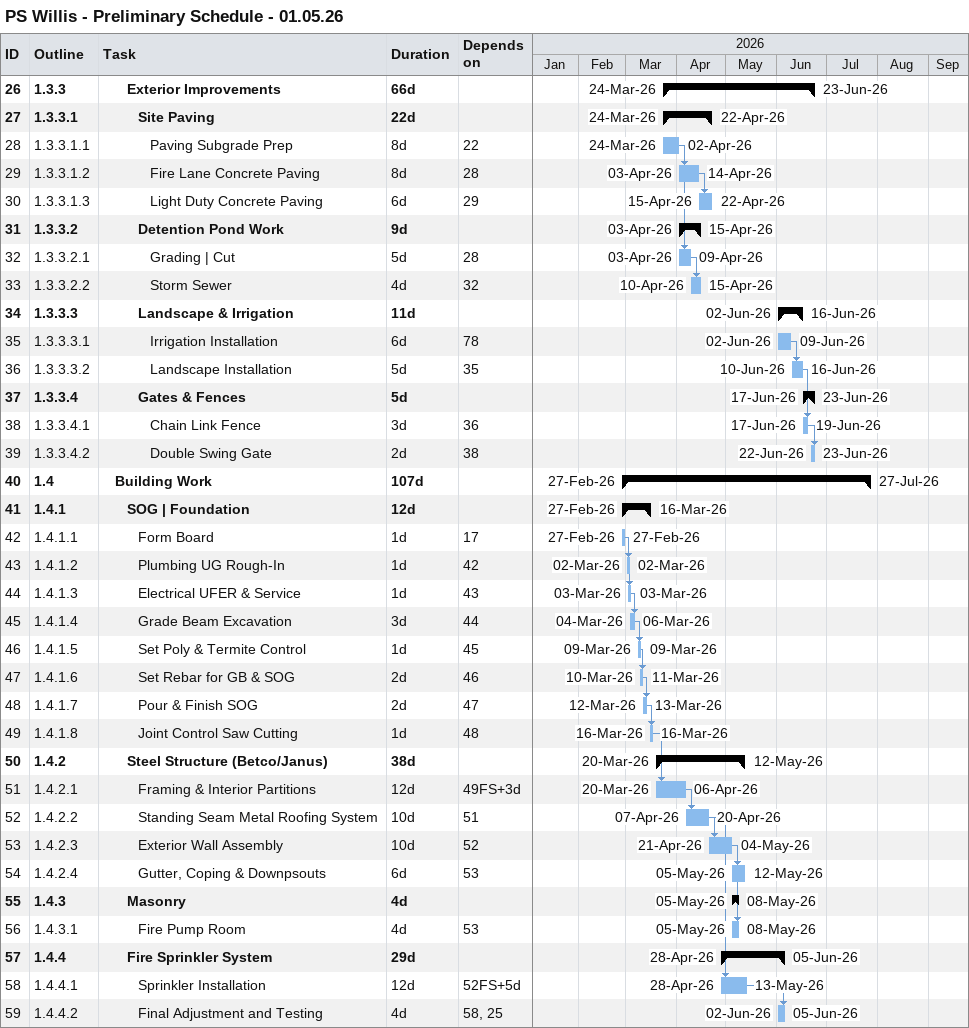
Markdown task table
PS Willis - Preliminary Schedule - 01.05.26

| ID | WBS | Task | Duration | Start | Finish | Predecessors |
|---|---|---|---|---|---|---|
| 26 | 1.3.3 | **Exterior Improvements** | 66d | 2026-03-24 | 2026-06-23 |  |
| 27 | 1.3.3.1 | **Site Paving** | 22d | 2026-03-24 | 2026-04-22 |  |
| 28 | 1.3.3.1.1 | Paving Subgrade Prep | 8d | 2026-03-24 | 2026-04-02 | 22 |
| 29 | 1.3.3.1.2 | Fire Lane Concrete Paving | 8d | 2026-04-03 | 2026-04-14 | 28 |
| 30 | 1.3.3.1.3 | Light Duty Concrete Paving | 6d | 2026-04-15 | 2026-04-22 | 29 |
| 31 | 1.3.3.2 | **Detention Pond Work** | 9d | 2026-04-03 | 2026-04-15 |  |
| 32 | 1.3.3.2.1 | Grading \| Cut | 5d | 2026-04-03 | 2026-04-09 | 28 |
| 33 | 1.3.3.2.2 | Storm Sewer | 4d | 2026-04-10 | 2026-04-15 | 32 |
| 34 | 1.3.3.3 | **Landscape & Irrigation** | 11d | 2026-06-02 | 2026-06-16 |  |
| 35 | 1.3.3.3.1 | Irrigation Installation | 6d | 2026-06-02 | 2026-06-09 | 78 |
| 36 | 1.3.3.3.2 | Landscape Installation | 5d | 2026-06-10 | 2026-06-16 | 35 |
| 37 | 1.3.3.4 | **Gates & Fences** | 5d | 2026-06-17 | 2026-06-23 |  |
| 38 | 1.3.3.4.1 | Chain Link Fence | 3d | 2026-06-17 | 2026-06-19 | 36 |
| 39 | 1.3.3.4.2 | Double Swing Gate | 2d | 2026-06-22 | 2026-06-23 | 38 |
| 40 | 1.4 | **Building Work** | 107d | 2026-02-27 | 2026-07-27 |  |
| 41 | 1.4.1 | **SOG \| Foundation** | 12d | 2026-02-27 | 2026-03-16 |  |
| 42 | 1.4.1.1 | Form Board | 1d | 2026-02-27 | 2026-02-27 | 17 |
| 43 | 1.4.1.2 | Plumbing UG Rough-In | 1d | 2026-03-02 | 2026-03-02 | 42 |
| 44 | 1.4.1.3 | Electrical UFER & Service | 1d | 2026-03-03 | 2026-03-03 | 43 |
| 45 | 1.4.1.4 | Grade Beam Excavation | 3d | 2026-03-04 | 2026-03-06 | 44 |
| 46 | 1.4.1.5 | Set Poly & Termite Control | 1d | 2026-03-09 | 2026-03-09 | 45 |
| 47 | 1.4.1.6 | Set Rebar for GB & SOG | 2d | 2026-03-10 | 2026-03-11 | 46 |
| 48 | 1.4.1.7 | Pour & Finish SOG | 2d | 2026-03-12 | 2026-03-13 | 47 |
| 49 | 1.4.1.8 | Joint Control Saw Cutting | 1d | 2026-03-16 | 2026-03-16 | 48 |
| 50 | 1.4.2 | **Steel Structure (Betco/Janus)** | 38d | 2026-03-20 | 2026-05-12 |  |
| 51 | 1.4.2.1 | Framing & Interior Partitions | 12d | 2026-03-20 | 2026-04-06 | 49FS+3d |
| 52 | 1.4.2.2 | Standing Seam Metal Roofing System | 10d | 2026-04-07 | 2026-04-20 | 51 |
| 53 | 1.4.2.3 | Exterior Wall Assembly | 10d | 2026-04-21 | 2026-05-04 | 52 |
| 54 | 1.4.2.4 | Gutter, Coping & Downpsouts | 6d | 2026-05-05 | 2026-05-12 | 53 |
| 55 | 1.4.3 | **Masonry** | 4d | 2026-05-05 | 2026-05-08 |  |
| 56 | 1.4.3.1 | Fire Pump Room | 4d | 2026-05-05 | 2026-05-08 | 53 |
| 57 | 1.4.4 | **Fire Sprinkler System** | 29d | 2026-04-28 | 2026-06-05 |  |
| 58 | 1.4.4.1 | Sprinkler Installation | 12d | 2026-04-28 | 2026-05-13 | 52FS+5d |
| 59 | 1.4.4.2 | Final Adjustment and Testing | 4d | 2026-06-02 | 2026-06-05 | 58, 25 |
